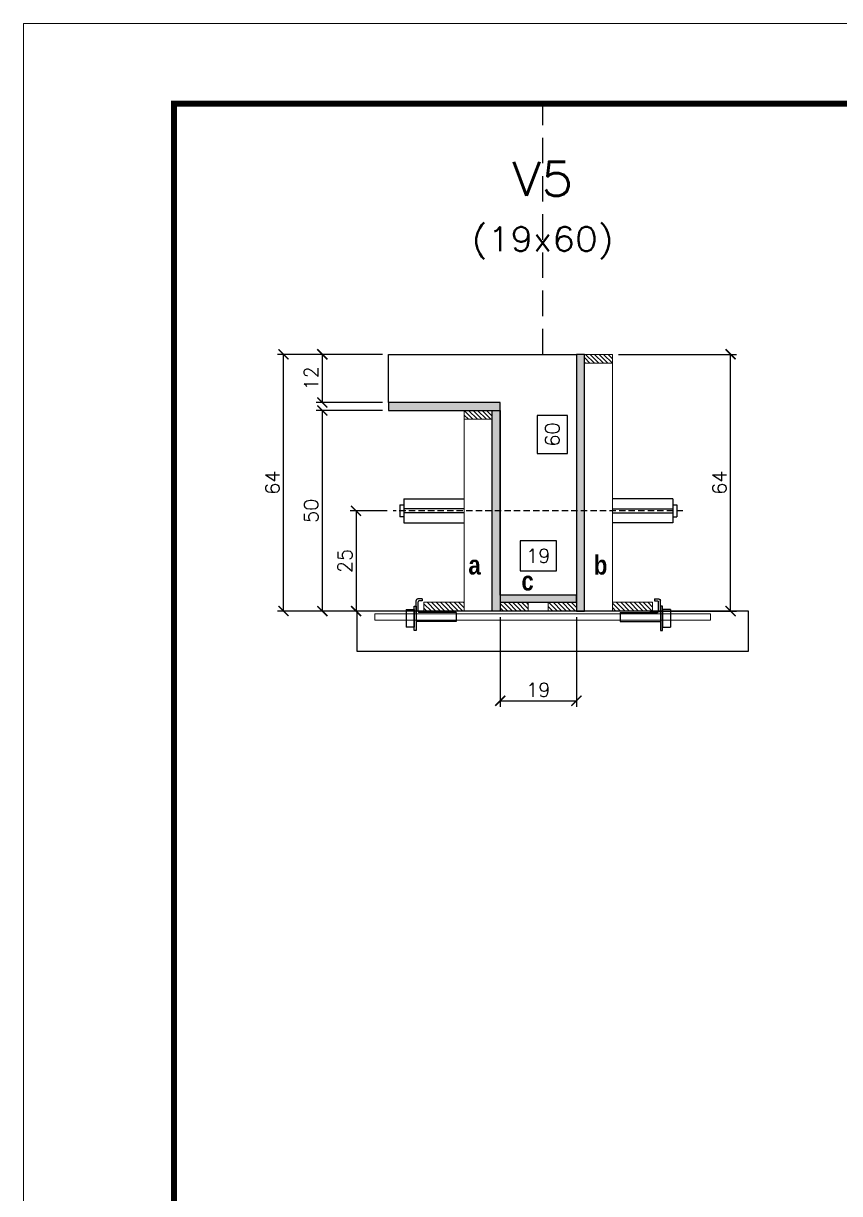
# Model space of a CAD drawing. Header units: millimetres. Extents: x 2921 to 9246, y 316 to 11751.
# Drawn here: x 6091 to 6498, y 8823 to 9406 of the extents above; entities that cross this region are included whole.
import ezdxf
from ezdxf.enums import TextEntityAlignment as Align

# ---------------------------------------------------------------- set-up
doc = ezdxf.new("R2010")
doc.units = ezdxf.units.MM
doc.linetypes.add('DASHED', pattern=[0.75, 0.5, -0.25])
doc.linetypes.add('HIDDEN', pattern=[9.525, 6.35, -3.175])
for name, color, linetype in [('1', 3, 'Continuous'), ('barrote', 251, 'Continuous'), ('COTA', 241, 'Continuous'), ('Cota Seção (2x)', 4, 'Continuous'), ('detalhes', 4, 'Continuous'), ('Hachura', 253, 'Continuous'), ('Painéis', 200, 'Continuous'), ('presilha', 1, 'Continuous'), ('TENSOR', 3, 'Continuous'), ('Texto de Titulo', 7, 'Continuous'), ('Texto Qtd Sarr', 242, 'Continuous')]:
    doc.layers.add(name, color=color, linetype=linetype)
for name, color, linetype, lineweight in [('CONCRETO', 251, 'Continuous', 25), ('Folhas', 255, 'Continuous', 9), ('Madeira', 126, 'Continuous', 18), ('SARRAFO DE PRESSAO', 251, 'DASHED', 9), ('SCO-___-LAJ', 2, 'Continuous', 0), ('Texto Seção', 7, 'Continuous', 15)]:
    doc.layers.add(name, color=color, linetype=linetype, lineweight=lineweight)
doc.styles.add('Romans', font='romans.shx')
doc.styles.add('TECNICA', font='techb___.ttf', dxfattribs={"height": 10})
doc.dimstyles.new('Cota Seção (2x)', dxfattribs={"dimtxt": 7, "dimasz": 5, "dimexe": 3, "dimexo": 3, "dimgap": 2, "dimtad": 3, "dimdec": 1, "dimlfac": 0.5, "dimzin": 12, "dimdsep": 46, "dimtxsty": 'Romans', "dimblk": 'ARCHTICK', "dimcen": 0, "dimclrd": 4, "dimclre": 4, "dimclrt": 1, "dimadec": 1, "dimazin": 3, "dimtfac": 1, "dimtdec": 1, "dimtmove": 0, "dimatfit": 3, "dimldrblk": 'OBLIQUE', "dimfxl": 1, "dimtolj": 1, "dimtzin": 12, "dimarcsym": 0})
doc.dimstyles.new('Cota Seção interna', dxfattribs={"dimtxt": 7, "dimasz": 6, "dimexe": 0.18, "dimexo": 2, "dimgap": -4, "dimtad": 3, "dimdec": 1, "dimlfac": 0.5, "dimzin": 12, "dimdsep": 46, "dimtxsty": 'Romans', "dimblk": 'ARCHTICK', "dimcen": 0.09, "dimse1": 1, "dimse2": 1, "dimsd1": 1, "dimsd2": 1, "dimclrd": 180, "dimclre": 5, "dimclrt": 1, "dimadec": 0, "dimazin": 3, "dimtfac": 1, "dimtdec": 1, "dimtofl": 0, "dimtmove": 0, "dimatfit": 3, "dimldrblk": 'ARCHTICK', "dimfxl": 1, "dimtolj": 1, "dimtzin": 0, "dimarcsym": 0})
pattern_1 = [(315, (29285.4195, 883.3063), (1.12253202, 1.12253202), [])]

# ---------------------------------------------------------------- blocks, each defined once
blk = doc.blocks.new('9999999999')
at = {"layer": 'Folhas'}
blk.add_lwpolyline([(98138.98, 34190.21), (99623.98, 34190.21), (99623.98, 35240.21), (98138.98, 35240.21)], close=True, dxfattribs=at)
at = {"layer": 'Folhas', "color": 30, "const_width": 3}
blk.add_lwpolyline([(98213.98, 34230.21), (99583.98, 34230.21), (99583.98, 35200.21), (98213.98, 35200.21)], close=True, dxfattribs=at)
blk = doc.blocks.new('titulo1')
at = {"layer": 'Defpoints', "color": 252, "linetype": 'HIDDEN', "ltscale": 2}
blk.add_line((0, 0), (0, 125), dxfattribs=at)
at = {"layer": 'Defpoints', "style": 'Romans', "oblique": 15}
blk.add_attdef('FOLHA', text='', height=10, dxfattribs=at).set_placement((0, 15.58), align=Align.MIDDLE_CENTER)
at = {"layer": 'Texto Qtd Sarr', "color": 3, "style": 'Romans', "oblique": 15}
for tag, height, p in [('TITULO', 17, (0, 71.45)), ('SEÇÃO', 12, (0, 41.55))]:
    blk.add_attdef(tag, text='', height=height, dxfattribs=at).set_placement(p, align=Align.MIDDLE_CENTER)
blk = doc.blocks.new('_ArchTick')
at = {"color": 0, "linetype": 'ByBlock', "const_width": 0.15}
blk.add_lwpolyline([(-0.5, -0.5), (0.5, 0.5)], dxfattribs=at)
blk = doc.blocks.new('*D789')
at = {"layer": 'COTA', "color": 4, "lineweight": -2, "transparency": 16777216}
for p, q in [((6270.2, 9240.95), (6217.82, 9240.95)), ((6220.82, 9112.95), (6220.82, 9240.95)), ((6292.2, 9112.95), (6217.82, 9112.95))]:
    blk.add_line(p, q, dxfattribs=at)
at = {"layer": 'Defpoints', "color": 0, "transparency": 16777216}
for p in [(6220.82, 9240.95), (6273.2, 9240.95), (6295.2, 9112.95)]:
    blk.add_point(p, dxfattribs=at)
at = {"layer": 'COTA', "color": 4, "lineweight": -2, "transparency": 16777216, "xscale": 5, "yscale": 5, "zscale": 5}
for p, rotation in [((6220.82, 9240.95), 90), ((6220.82, 9112.95), 270)]:
    blk.add_blockref('_ArchTick', p, dxfattribs=dict(at, rotation=rotation))
at = {"layer": 'COTA', "color": 1, "transparency": 16777216, "insert": (6215.32, 9176.95), "char_height": 7, "attachment_point": 5, "rotation": 90, "style": 'Romans'}
blk.add_mtext('\\A1;64', dxfattribs=at)
blk = doc.blocks.new('_Oblique')
at = {"layer": '1', "color": 0, "lineweight": -2}
blk.add_line((-0.5, -0.5), (0.5, 0.5), dxfattribs=at)
blk = doc.blocks.new('*D790')
at = {"layer": 'COTA', "color": 4, "lineweight": -2, "transparency": 16777216}
for p, q in [((6387.8, 9240.95), (6446.67, 9240.95)), ((6443.67, 9112.95), (6443.67, 9240.95)), ((6403.4, 9112.95), (6446.67, 9112.95))]:
    blk.add_line(p, q, dxfattribs=at)
at = {"layer": 'Defpoints', "color": 0, "transparency": 16777216}
for p in [(6384.8, 9240.95), (6443.67, 9240.95), (6400.4, 9112.95)]:
    blk.add_point(p, dxfattribs=at)
at = {"layer": 'COTA', "color": 4, "lineweight": -2, "transparency": 16777216, "xscale": 5, "yscale": 5, "zscale": 5}
for p, rotation in [((6443.67, 9240.95), 90), ((6443.67, 9112.95), 270)]:
    blk.add_blockref('_ArchTick', p, dxfattribs=dict(at, rotation=rotation))
at = {"layer": 'COTA', "color": 1, "transparency": 16777216, "insert": (6438.17, 9176.95), "char_height": 7, "attachment_point": 5, "rotation": 90, "style": 'Romans'}
blk.add_mtext('\\A1;64', dxfattribs=at)
blk = doc.blocks.new('*D791')
at = {"layer": 'Cota Seção (2x)', "color": 180, "lineweight": -2, "transparency": 16777216}
for p, q in [((6362.3, 9210.45), (6347.3, 9210.45)), ((6347.3, 9210.45), (6347.3, 9191.45)), ((6362.3, 9191.45), (6362.3, 9210.45)), ((6347.3, 9191.45), (6362.3, 9191.45))]:
    blk.add_line(p, q, dxfattribs=at)
at = {"layer": 'Defpoints', "color": 0, "transparency": 16777216}
for p in [(6366.3, 9240.95), (6377.8, 9240.95), (6377.8, 9120.95)]:
    blk.add_point(p, dxfattribs=at)
at = {"layer": 'Cota Seção (2x)', "color": 1, "transparency": 16777216, "insert": (6354.8, 9200.95), "char_height": 7, "attachment_point": 5, "rotation": 90, "style": 'Romans'}
blk.add_mtext('\\A1;60', dxfattribs=at)
blk = doc.blocks.new('*D792')
at = {"layer": 'COTA', "color": 4, "lineweight": -2, "transparency": 16777216}
for p, q in [((6270.2, 9240.95), (6237.14, 9240.95)), ((6240.14, 9240.95), (6240.14, 9216.95)), ((6270.2, 9216.95), (6237.14, 9216.95))]:
    blk.add_line(p, q, dxfattribs=at)
at = {"layer": 'Defpoints', "color": 0, "transparency": 16777216}
for p in [(6273.2, 9240.95), (6240.14, 9216.95), (6273.2, 9216.95)]:
    blk.add_point(p, dxfattribs=at)
at = {"layer": 'COTA', "color": 4, "lineweight": -2, "transparency": 16777216, "xscale": 5, "yscale": 5, "zscale": 5}
for p, rotation in [((6240.14, 9240.95), 90), ((6240.14, 9216.95), 270)]:
    blk.add_blockref('_ArchTick', p, dxfattribs=dict(at, rotation=rotation))
at = {"layer": 'COTA', "color": 1, "transparency": 16777216, "insert": (6234.64, 9228.95), "char_height": 7, "attachment_point": 5, "rotation": 90, "style": 'Romans'}
blk.add_mtext('\\A1;12', dxfattribs=at)
blk = doc.blocks.new('*D793')
at = {"layer": 'COTA', "color": 4, "lineweight": -2, "transparency": 16777216}
for p, q in [((6270.2, 9212.95), (6237.14, 9212.95)), ((6240.14, 9212.95), (6240.14, 9112.95)), ((6292.2, 9112.95), (6237.14, 9112.95))]:
    blk.add_line(p, q, dxfattribs=at)
at = {"layer": 'Defpoints', "color": 0, "transparency": 16777216}
for p in [(6273.2, 9212.95), (6240.14, 9112.95), (6295.2, 9112.95)]:
    blk.add_point(p, dxfattribs=at)
at = {"layer": 'COTA', "color": 4, "lineweight": -2, "transparency": 16777216, "xscale": 5, "yscale": 5, "zscale": 5}
for p, rotation in [((6240.14, 9212.95), 90), ((6240.14, 9112.95), 270)]:
    blk.add_blockref('_ArchTick', p, dxfattribs=dict(at, rotation=rotation))
at = {"layer": 'COTA', "color": 1, "transparency": 16777216, "insert": (6234.64, 9162.95), "char_height": 7, "attachment_point": 5, "rotation": 90, "style": 'Romans'}
blk.add_mtext('\\A1;50', dxfattribs=at)
blk = doc.blocks.new('PRESILHA METÁLICA 1')
at = {"layer": 'presilha'}
for p, q in [((7.5, 10.64), (7.5, 19.86)), ((12, 21), (8.64, 21)), ((9, 11.57), (9, 18.93)), ((12, 19.5), (9.57, 19.5)), ((12, 21), (12, 19.5)), ((0, 13), (6, 13)), ((0, 13), (0, 0)), ((6, 15.5), (7.5, 15.5)), ((6, -2.5), (6, 15.5)), ((6, 13), (6, 0)), ((7.5, 15.5), (7.5, -2.5)), ((37.5, 11), (9.57, 11)), ((37.5, 11), (37.5, 4.1)), ((6, 0), (0, 0)), ((37.5, 4.1), (7.5, 4.1)), ((7.5, -2.5), (6, -2.5))]:
    blk.add_line(p, q, dxfattribs=at)
for centre, radius, start, end in [((8.64, 19.86), 1.14, 90, 180), ((9.57, 18.93), 0.57, 90, 180), ((9.57, 11.57), 0.57, 180, 270)]:
    blk.add_arc(centre, radius, start, end, dxfattribs=at)
blk = doc.blocks.new('*D794')
at = {"layer": 'COTA', "color": 4, "lineweight": -2, "transparency": 16777216}
for p, q in [((6328.8, 9109.95), (6328.8, 9065.22)), ((6366.8, 9109.95), (6366.8, 9065.22)), ((6328.8, 9068.22), (6366.8, 9068.22))]:
    blk.add_line(p, q, dxfattribs=at)
at = {"layer": 'Defpoints', "color": 0, "transparency": 16777216}
for p in [(6328.8, 9112.95), (6366.8, 9112.95), (6366.8, 9068.22)]:
    blk.add_point(p, dxfattribs=at)
at = {"layer": 'COTA', "color": 4, "lineweight": -2, "transparency": 16777216, "xscale": 5, "yscale": 5, "zscale": 5, "rotation": 180}
blk.add_blockref('_ArchTick', (6328.8, 9068.22), dxfattribs=at)
at = {"layer": 'COTA', "color": 4, "lineweight": -2, "transparency": 16777216, "xscale": 5, "yscale": 5, "zscale": 5}
blk.add_blockref('_ArchTick', (6366.8, 9068.22), dxfattribs=at)
at = {"layer": 'COTA', "color": 1, "transparency": 16777216, "insert": (6347.8, 9073.72), "char_height": 7, "attachment_point": 5, "style": 'Romans'}
blk.add_mtext('\\A1;19', dxfattribs=at)
blk = doc.blocks.new('*D1181')
at = {"layer": 'COTA', "color": 4, "lineweight": -2, "transparency": 16777216}
for p, q in [((6272.5, 9162.92), (6253.94, 9162.92)), ((6256.94, 9162.92), (6256.94, 9112.95)), ((6272.5, 9112.95), (6253.94, 9112.95))]:
    blk.add_line(p, q, dxfattribs=at)
at = {"layer": 'Defpoints', "color": 0, "transparency": 16777216}
for p in [(6275.5, 9162.92), (6256.94, 9112.95), (6275.5, 9112.95)]:
    blk.add_point(p, dxfattribs=at)
at = {"layer": 'COTA', "color": 4, "lineweight": -2, "transparency": 16777216, "xscale": 5, "yscale": 5, "zscale": 5}
for p, rotation in [((6256.94, 9162.92), 90), ((6256.94, 9112.95), 270)]:
    blk.add_blockref('_ArchTick', p, dxfattribs=dict(at, rotation=rotation))
at = {"layer": 'COTA', "color": 1, "transparency": 16777216, "insert": (6251.44, 9137.94), "char_height": 7, "attachment_point": 5, "rotation": 90, "style": 'Romans'}
blk.add_mtext('\\A1;25', dxfattribs=at)
blk = doc.blocks.new('*D814')
at = {"layer": 'Cota Seção (2x)', "color": 180, "lineweight": -2, "transparency": 16777216}
for p, q in [((6356.8, 9147.95), (6338.8, 9147.95)), ((6338.8, 9147.95), (6338.8, 9132.95)), ((6356.8, 9132.95), (6356.8, 9147.95)), ((6338.8, 9132.95), (6356.8, 9132.95))]:
    blk.add_line(p, q, dxfattribs=at)
at = {"layer": 'Defpoints', "color": 0, "transparency": 16777216}
for p in [(6366.8, 9128.95), (6328.8, 9112.95), (6366.8, 9112.95)]:
    blk.add_point(p, dxfattribs=at)
at = {"layer": 'Cota Seção (2x)', "color": 1, "transparency": 16777216, "insert": (6347.8, 9140.45), "char_height": 7, "attachment_point": 5, "style": 'Romans'}
blk.add_mtext('\\A1;19', dxfattribs=at)

msp = doc.modelspace()

# ---------------------------------------------------------------- hatches: boundary and pattern name
at = {"layer": 'Hachura'}
h = msp.add_hatch(color=256, dxfattribs=at)
h.dxf.hatch_style = 1
h.paths.add_polyline_path([(6370.8, 9240.95), (6366.8, 9240.95), (6366.8, 9112.95), (6370.8, 9112.95)])
h = msp.add_hatch(dxfattribs=at)
h.set_pattern_fill('ANSI31', color=256, scale=0.5, angle=270, style=0)
h.set_pattern_definition([(315, (29285.4195, 933.3063), (1.12253202, 1.12253202), [])])
h.paths.add_polyline_path([(6370.8, 9236.55), (6370.8, 9240.95), (6384.8, 9240.95), (6384.8, 9236.55)])
h = msp.add_hatch(color=256, dxfattribs=at)
h.dxf.hatch_style = 1
h.paths.add_polyline_path([(6328.8, 9212.95), (6328.8, 9216.95), (6273.2, 9216.95), (6273.2, 9212.95)])
h = msp.add_hatch(dxfattribs=at)
h.set_pattern_fill('ANSI31', color=256, scale=0.5, angle=270, style=0)
h.set_pattern_definition([(315, (29285.4195, 905.3063), (1.12253202, 1.12253202), [])])
h.paths.add_polyline_path([(6324.8, 9208.55), (6324.8, 9212.95), (6310.8, 9212.95), (6310.8, 9208.55)])
h = msp.add_hatch(color=256, dxfattribs=at)
h.dxf.hatch_style = 1
h.paths.add_polyline_path([(6324.8, 9212.95), (6328.8, 9212.95), (6328.8, 9112.95), (6324.8, 9112.95)])
h = msp.add_hatch(color=256, dxfattribs=at)
h.dxf.hatch_style = 1
h.paths.add_polyline_path([(6366.8, 9117.35), (6366.8, 9120.95), (6328.8, 9120.95), (6328.8, 9117.35)])
h = msp.add_hatch(dxfattribs=at)
h.set_pattern_fill('ANSI31', color=256, scale=0.5, angle=270, style=0)
h.set_pattern_definition([(315, (29285.4195, 883.3063), (1.12253202, 1.12253202), [])])
h.paths.add_polyline_path([(6290.8, 9112.95), (6290.8, 9117.35), (6310.8, 9117.35), (6310.8, 9112.95)])
h = msp.add_hatch(dxfattribs=at)
h.set_pattern_fill('ANSI31', color=256, scale=0.5, angle=270, style=0)
h.set_pattern_definition(pattern_1)
h.paths.add_polyline_path([(6328.8, 9112.95), (6328.8, 9117.35), (6342.8, 9117.35), (6342.8, 9112.95)])
h = msp.add_hatch(dxfattribs=at)
h.set_pattern_fill('ANSI31', color=256, scale=0.5, angle=270, style=0)
h.set_pattern_definition(pattern_1)
h.paths.add_polyline_path([(6366.8, 9112.95), (6366.8, 9117.35), (6352.8, 9117.35), (6352.8, 9112.95)])
h = msp.add_hatch(dxfattribs=at)
h.set_pattern_fill('ANSI31', color=256, scale=0.5, angle=270, style=0)
h.set_pattern_definition(pattern_1)
h.paths.add_polyline_path([(6404.8, 9112.95), (6404.8, 9117.35), (6384.8, 9117.35), (6384.8, 9112.95)])

# ---------------------------------------------------------------- linework, layer by layer
at = {"ltscale": 3}
for p, q in [((6280.8, 9168.92), (6280.8, 9156.92)), ((6280.8, 9168.92), (6310.8, 9168.92)), ((6414.8, 9168.92), (6384.8, 9168.92)), ((6414.8, 9168.92), (6414.8, 9156.92)), ((6278.8, 9165.92), (6278.8, 9159.92)), ((6278.8, 9165.92), (6280.8, 9165.92)), ((6310.8, 9163.92), (6280.8, 9163.92)), ((6310.8, 9161.92), (6280.8, 9161.92)), ((6384.8, 9163.92), (6414.8, 9163.92)), ((6384.8, 9161.92), (6414.8, 9161.92)), ((6414.8, 9165.92), (6416.8, 9165.92)), ((6416.8, 9165.92), (6416.8, 9159.92)), ((6280.8, 9159.92), (6278.8, 9159.92)), ((6280.8, 9156.92), (6310.8, 9156.92)), ((6414.8, 9156.92), (6384.8, 9156.92)), ((6414.8, 9159.92), (6416.8, 9159.92))]:
    msp.add_line(p, q, dxfattribs=at)
at = {"layer": 'barrote'}
msp.add_lwpolyline([(6257.34, 9092.95), (6452.53, 9092.95), (6452.53, 9112.95), (6257.34, 9112.95)], close=True, dxfattribs=at)
at = {"layer": 'CONCRETO'}
msp.add_lwpolyline([(6273.2, 9216.95), (6273.2, 9240.95), (6366.8, 9240.95), (6366.8, 9212.95), (6366.8, 9212.95), (6366.8, 9120.95), (6328.8, 9120.95), (6328.8, 9216.95)], close=True, dxfattribs=at)
at = {"layer": 'Madeira'}
for points in [[(6370.8, 9236.55), (6370.8, 9240.95), (6384.8, 9240.95), (6384.8, 9236.55)], [(6370.8, 9240.95), (6384.8, 9240.95), (6384.8, 9112.95), (6370.8, 9112.95)], [(6324.8, 9208.55), (6324.8, 9212.95), (6310.8, 9212.95), (6310.8, 9208.55)], [(6324.8, 9212.95), (6310.8, 9212.95), (6310.8, 9112.95), (6324.8, 9112.95)], [(6290.8, 9112.95), (6290.8, 9117.35), (6310.8, 9117.35), (6310.8, 9112.95)], [(6328.8, 9112.95), (6328.8, 9117.35), (6342.8, 9117.35), (6342.8, 9112.95)], [(6366.8, 9112.95), (6366.8, 9117.35), (6352.8, 9117.35), (6352.8, 9112.95)], [(6404.8, 9112.95), (6404.8, 9117.35), (6384.8, 9117.35), (6384.8, 9112.95)]]:
    msp.add_lwpolyline(points, close=True, dxfattribs=at)
at = {"layer": 'Painéis'}
for points in [[(6370.8, 9240.95), (6366.8, 9240.95), (6366.8, 9112.95), (6370.8, 9112.95)], [(6328.8, 9212.95), (6328.8, 9216.95), (6273.2, 9216.95), (6273.2, 9212.95)], [(6324.8, 9212.95), (6328.8, 9212.95), (6328.8, 9112.95), (6324.8, 9112.95)], [(6366.8, 9117.35), (6366.8, 9120.95), (6328.8, 9120.95), (6328.8, 9117.35)]]:
    msp.add_lwpolyline(points, close=True, dxfattribs=at)
at = {"layer": 'SCO-___-LAJ', "color": 1}
msp.add_lwpolyline([(6266.35, 9111.62), (6433.65, 9111.62), (6433.65, 9108.42), (6266.35, 9108.42)], close=True, dxfattribs=at)
at = {"layer": 'TENSOR', "linetype": 'HIDDEN', "ltscale": 0.5}
msp.add_line((6419.8, 9162.92), (6275.5, 9162.92), dxfattribs=at)

# ---------------------------------------------------------------- block references
at = {"layer": 'presilha', "yscale": 0.6666666666666666, "zscale": 0.6666666666666666}
for p, xscale in [((6281.93, 9104.98), 0.6666666666666666), ((6413.67, 9104.98), -0.6666666666666666)]:
    msp.add_blockref('PRESILHA METÁLICA 1', p, dxfattribs=dict(at, xscale=xscale))
at = {"layer": 'SARRAFO DE PRESSAO', "color": 6, "linetype": 'ByBlock'}
msp.add_blockref('9999999999', (-92047.85, -25834.26), dxfattribs=at)
at = {"layer": 'Texto Seção'}
ref = msp.add_blockref('titulo1', (6350, 9240.95), dxfattribs=at)
ref.add_attrib('TITULO', 'V5', dxfattribs={"layer": 'Texto de Titulo', "color": 7, "height": 17, "style": 'Romans', "width": 1.1}).set_placement((6350, 9328.45), align=Align.MIDDLE_CENTER)
ref.add_attrib('SEÇÃO', '(19x60)', dxfattribs={"layer": 'Texto de Titulo', "color": 7, "height": 12, "style": 'Romans', "width": 1.1}).set_placement((6350, 9298.45), align=Align.MIDDLE_CENTER)

# ---------------------------------------------------------------- texts
at = {"layer": 'detalhes', "style": 'TECNICA'}
for s, p in [('a', (6312.97, 9131.15)), ('b', (6375.51, 9131.14)), ('c', (6339.4, 9123.19))]:
    msp.add_text(s, height=9.6, dxfattribs=at).set_placement(p)

# ---------------------------------------------------------------- dimensions: what is measured, and where the dimension line sits
at = {"layer": 'COTA'}
for base, p1, p2, picture, middle in [((6220.82, 9240.95), (6295.2, 9112.95), (6273.2, 9240.95), '*D789', (6215.32, 9176.95)), ((6240.14, 9216.95), (6273.2, 9240.95), (6273.2, 9216.95), '*D792', (6234.64, 9228.95)), ((6443.67, 9240.95), (6400.4, 9112.95), (6384.8, 9240.95), '*D790', (6438.17, 9176.95)), ((6240.14, 9112.95), (6273.2, 9212.95), (6295.2, 9112.95), '*D793', (6234.64, 9162.95)), ((6256.94, 9112.95), (6275.5, 9162.92), (6275.5, 9112.95), '*D1181', (6251.44, 9137.94))]:
    dim = msp.add_linear_dim(base=base, p1=p1, p2=p2, angle=90, dimstyle='Cota Seção (2x)', dxfattribs=at)
    dim.commit()
    dim.dimension.update_dxf_attribs({"geometry": picture, "text_midpoint": middle})
dim = msp.add_linear_dim(base=(6366.8, 9068.22), p1=(6328.8, 9112.95), p2=(6366.8, 9112.95), dimstyle='Cota Seção (2x)', dxfattribs=at)
dim.commit()
dim.dimension.update_dxf_attribs({"geometry": '*D794', "text_midpoint": (6347.8, 9073.72)})
at = {"layer": 'Cota Seção (2x)'}
dim = msp.add_linear_dim(base=(6366.3, 9240.95), p1=(6377.8, 9120.95), p2=(6377.8, 9240.95), angle=90, dimstyle='Cota Seção interna', dxfattribs=at)
dim.commit()
dim.dimension.update_dxf_attribs({"geometry": '*D791', "text_midpoint": (6366.3, 9200.95), "dimtype": 160})
dim = msp.add_linear_dim(base=(6366.8, 9128.95), p1=(6328.8, 9112.95), p2=(6366.8, 9112.95), dimstyle='Cota Seção interna', dxfattribs=at)
dim.commit()
dim.dimension.update_dxf_attribs({"geometry": '*D814', "text_midpoint": (6347.8, 9128.95), "dimtype": 160})

doc.saveas('drawing.dxf')
